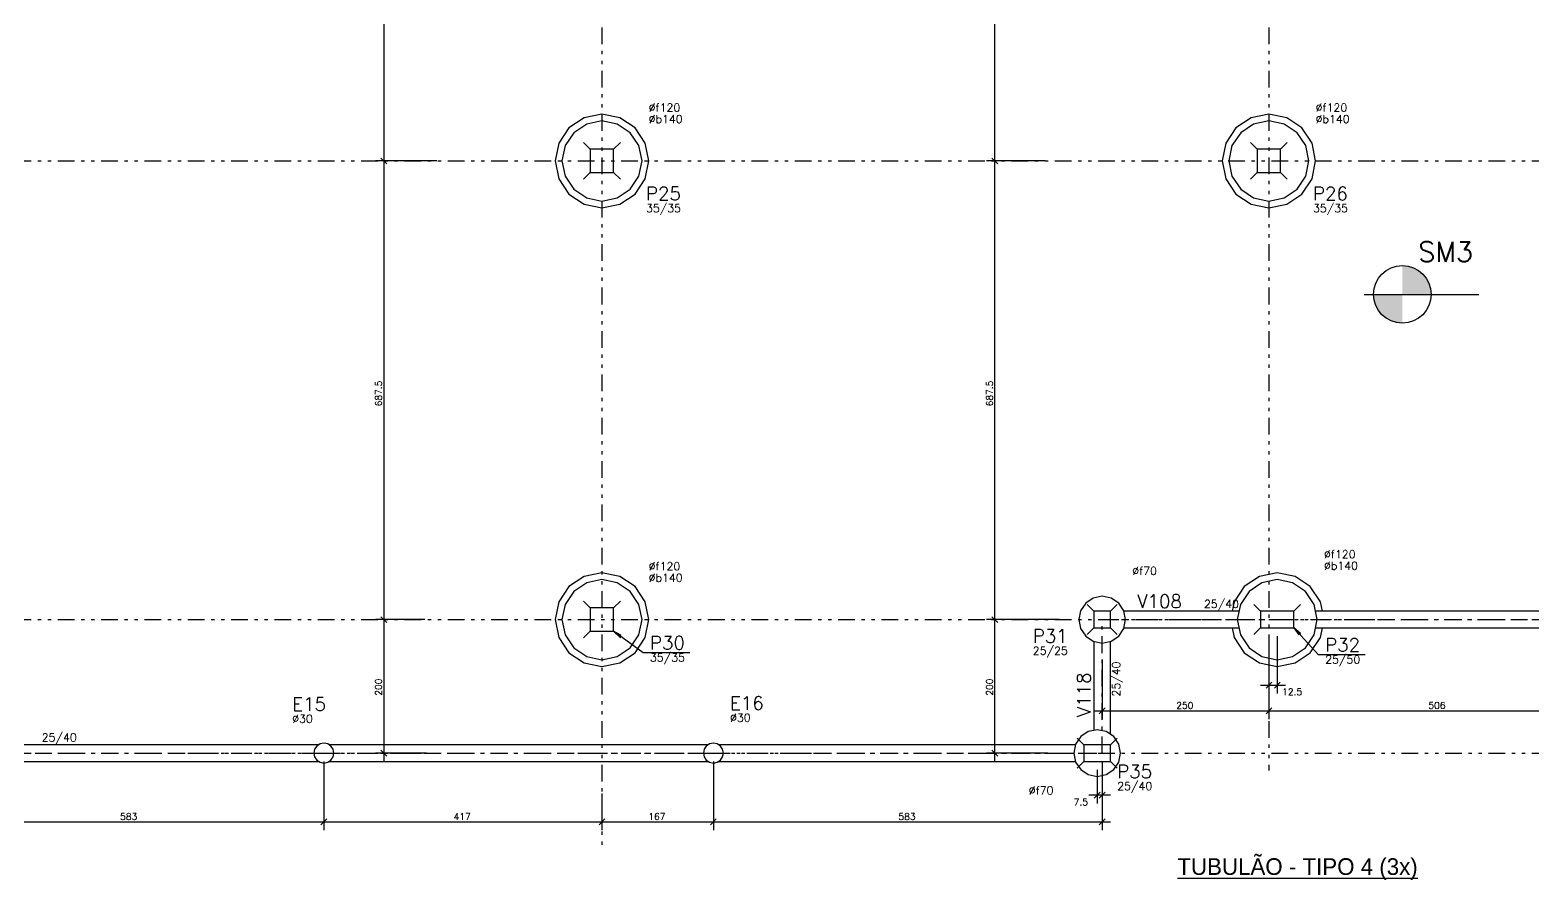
# Model space of a CAD drawing. Extents: x 369 to 487, y -15 to 69.
# Drawn here: x 400.14 to 445.2, y 11 to 36.47 of the extents above; entities that cross this region are included whole.
import ezdxf

# ---------------------------------------------------------------- set-up
doc = ezdxf.new("R2010")
doc.units = 0
doc.header["$MEASUREMENT"] = 0
doc.linetypes.add('ESTILO_TQS_0003', pattern=[0.91, 0.5, -0.2, 0.01, -0.2])
doc.linetypes.add('ESTILO_TQS_0004', pattern=[1.12, 0.5, -0.2, 0.01, -0.2, 0.01, -0.2])
doc.layers.get('0').update_dxf_attribs({"linetype": 'CONTINUOUS'})
for name, color, linetype in [('1', 1, 'CONTINUOUS'), ('2', 2, 'CONTINUOUS'), ('3', 3, 'CONTINUOUS'), ('4', 4, 'CONTINUOUS'), ('6', 6, 'CONTINUOUS'), ('7', 7, 'CONTINUOUS'), ('TEXT5', 3, 'CONTINUOUS')]:
    doc.layers.add(name, color=color, linetype=linetype)
doc.styles.add('ARIAL', font='GOTHIC.TTF')
doc.styles.get("Standard").update_dxf_attribs({"font": 'ROMANS.SHX'})

msp = doc.modelspace()

# ---------------------------------------------------------------- hatches: boundary and pattern name
at = {"linetype": 'Continuous'}
h = msp.add_hatch(color=8, dxfattribs=at)
h.dxf.hatch_style = 1
h.paths.add_polyline_path([(440.4233, 28.5483, 0.4142136), (441.2876, 27.684), (441.2876, 28.5483)])
h.paths.add_polyline_path([(442.1519, 28.5483, 0.4142136), (441.2876, 29.4126), (441.2876, 28.5483)])

# ---------------------------------------------------------------- linework, layer by layer
at = {"color": 8, "linetype": 'Continuous'}
msp.add_line((440.1419, 28.5483), (443.579, 28.5483), dxfattribs=at)
msp.add_circle((441.2876, 28.5483), 0.8643, dxfattribs=at)
at = {"layer": '1', "linetype": 'Continuous'}
for p, q in [((410.7459, 44.3983), (410.7459, 32.2983)), ((429.069, 32.2983), (429.069, 44.3983)), ((416.9376, 32.8983), (416.7376, 33.0983)), ((417.6376, 32.8983), (417.8376, 33.0983)), ((436.9376, 32.8983), (436.7376, 33.0983)), ((437.6376, 32.8983), (437.8376, 33.0983)), ((412.3398, 32.5483), (410.4959, 32.5483)), ((412.3398, 32.5483), (410.4959, 32.5483)), ((410.6576, 32.6367), (410.8343, 32.4599)), ((410.6576, 32.6367), (410.8343, 32.4599)), ((410.7459, 32.7983), (410.7459, 18.5483)), ((430.5809, 32.5483), (428.819, 32.5483)), ((430.5809, 32.5483), (428.819, 32.5483)), ((429.1574, 32.4599), (428.9806, 32.6367)), ((429.1574, 32.4599), (428.9806, 32.6367)), ((429.069, 18.5483), (429.069, 32.7983)), ((416.9376, 32.1983), (416.7376, 31.9983)), ((417.6376, 32.1983), (417.8376, 31.9983)), ((436.9376, 32.1983), (436.7376, 31.9983)), ((437.6376, 32.1983), (437.8376, 31.9983)), ((410.7459, 19.0483), (410.7459, 14.5483)), ((416.9376, 19.1483), (416.7376, 19.3483)), ((417.6376, 19.1483), (417.8376, 19.3483)), ((429.069, 14.5483), (429.069, 19.0483)), ((432.0376, 19.0483), (431.8376, 19.2483)), ((432.5376, 19.0483), (432.7376, 19.2483)), ((437.0376, 19.0483), (436.8376, 19.2483)), ((438.0376, 19.0483), (438.2376, 19.2483)), ((411.9709, 18.7983), (410.4959, 18.7983)), ((411.9709, 18.7983), (410.4959, 18.7983)), ((410.6576, 18.8867), (410.8343, 18.7099)), ((410.6576, 18.8867), (410.8343, 18.7099)), ((431.0003, 18.7983), (428.819, 18.7983)), ((431.0003, 18.7983), (428.819, 18.7983)), ((429.1574, 18.7099), (428.9806, 18.8867)), ((429.1574, 18.7099), (428.9806, 18.8867)), ((432.0376, 18.5483), (431.8376, 18.3483)), ((432.5376, 18.5483), (432.7376, 18.3483)), ((437.0376, 18.5483), (436.8376, 18.3483)), ((438.0376, 18.5483), (438.2376, 18.3483)), ((416.9376, 18.4483), (416.7376, 18.2483)), ((417.6376, 18.4483), (417.8376, 18.2483)), ((437.2876, 18.2983), (437.2876, 16.5825)), ((437.5376, 18.2983), (437.5376, 16.5825)), ((432.2876, 17.5995), (432.2876, 15.8168)), ((437.2876, 17.9662), (437.2876, 15.8168)), ((437.2876, 17.692), (437.2876, 15.8168)), ((437.0376, 16.8325), (437.7876, 16.8325)), ((437.1992, 16.7441), (437.376, 16.9209)), ((437.4492, 16.7441), (437.626, 16.9209)), ((432.0376, 16.0668), (437.5376, 16.0668)), ((432.1992, 15.9784), (432.376, 16.1552)), ((437.0376, 16.0668), (447.6576, 16.0668)), ((437.1992, 15.9784), (437.376, 16.1552)), ((437.1992, 15.9784), (437.376, 16.1552)), ((410.6576, 14.8867), (410.8343, 14.7099)), ((429.1574, 14.7099), (428.9806, 14.8867)), ((431.7376, 15.0483), (431.5376, 15.2483)), ((432.5376, 15.0483), (432.7376, 15.2483)), ((408.9483, 14.5483), (408.9483, 12.4844)), ((408.9483, 14.5483), (408.9483, 12.4844)), ((412.0289, 14.7983), (410.4959, 14.7983)), ((420.6269, 14.5483), (420.6269, 12.4844)), ((420.6269, 14.5483), (420.6269, 12.4844)), ((430.6579, 14.7983), (428.819, 14.7983)), ((431.7376, 14.5483), (431.5376, 14.3483)), ((432.2876, 14.5483), (432.2876, 12.4844)), ((432.2876, 14.5483), (432.2876, 13.2888)), ((432.5376, 14.5483), (432.7376, 14.3483)), ((432.1376, 14.2983), (432.1376, 13.2888)), ((417.2876, 13.5842), (417.2876, 12.4844)), ((417.2876, 13.5842), (417.2876, 12.4844)), ((432.5376, 13.5388), (431.8876, 13.5388)), ((432.226, 13.6272), (432.0492, 13.4504)), ((432.376, 13.6272), (432.1992, 13.4504)), ((397.0376, 12.7344), (409.1983, 12.7344)), ((408.6983, 12.7344), (417.5376, 12.7344)), ((408.8599, 12.646), (409.0366, 12.8228)), ((408.8599, 12.646), (409.0366, 12.8228)), ((417.0376, 12.7344), (420.8769, 12.7344)), ((417.1992, 12.646), (417.376, 12.8228)), ((417.1992, 12.646), (417.376, 12.8228)), ((420.3769, 12.7344), (432.5376, 12.7344)), ((420.5385, 12.646), (420.7153, 12.8228)), ((420.5385, 12.646), (420.7153, 12.8228)), ((432.1992, 12.646), (432.376, 12.8228))]:
    msp.add_line(p, q, dxfattribs=at)
at = {"layer": '2', "linetype": 'Continuous'}
for p, q in [((417.2876, 32.5483), (417.2876, 32.5483)), ((417.2876, 32.5483), (417.2876, 32.5483)), ((437.2876, 32.5483), (437.2876, 32.5483)), ((437.2876, 32.5483), (437.2876, 32.5483)), ((417.2876, 18.7983), (417.2876, 18.7983)), ((417.2876, 18.7983), (417.2876, 18.7983)), ((432.2876, 18.7983), (432.2876, 18.7983)), ((432.2876, 18.7983), (432.2876, 18.7983)), ((437.5376, 18.7983), (437.5376, 18.7983)), ((437.5376, 18.7983), (437.5376, 18.7983)), ((408.9483, 14.7983), (408.9483, 14.7983)), ((420.6269, 14.7983), (420.6269, 14.7983)), ((432.1376, 14.7983), (432.1376, 14.7983)), ((432.1376, 14.7983), (432.1376, 14.7983))]:
    msp.add_line(p, q, dxfattribs=at)
at = {"layer": '2', "color": 8, "linetype": 'Continuous'}
msp.add_line((441.2876, 28.5483), (441.2876, 28.5483), dxfattribs=at)
at = {"layer": '2', "linetype": 'ESTILO_TQS_0003'}
for p, q in [((432.2876, 18.7983), (437.5376, 18.7983)), ((432.2876, 14.7983), (432.2876, 18.7983)), ((437.5376, 18.7983), (447.4076, 18.7983)), ((397.2876, 14.7983), (408.9483, 14.7983)), ((408.9483, 14.7983), (420.6269, 14.7983)), ((420.6269, 14.7983), (432.2876, 14.7983))]:
    msp.add_line(p, q, dxfattribs=at)
at = {"layer": '3', "linetype": 'Continuous'}
for p, q in [((412.5898, 32.5483), (412.5898, 32.5483)), ((412.5898, 32.5483), (412.5898, 32.5483)), ((430.8309, 32.5483), (430.8309, 32.5483)), ((430.8309, 32.5483), (430.8309, 32.5483)), ((412.2209, 18.7983), (412.2209, 18.7983)), ((412.2209, 18.7983), (412.2209, 18.7983)), ((431.2503, 18.7983), (431.2503, 18.7983)), ((431.2503, 18.7983), (431.2503, 18.7983)), ((437.2876, 18.5483), (437.2876, 18.5483)), ((437.5376, 18.5483), (437.5376, 18.5483)), ((437.2876, 18.2162), (437.2876, 18.2162)), ((432.2876, 17.8495), (432.2876, 17.8495)), ((437.2876, 17.942), (437.2876, 17.942)), ((408.9483, 14.7983), (408.9483, 14.7983)), ((408.9483, 14.7983), (408.9483, 14.7983)), ((412.2789, 14.7983), (412.2789, 14.7983)), ((420.6269, 14.7983), (420.6269, 14.7983)), ((420.6269, 14.7983), (420.6269, 14.7983)), ((430.9079, 14.7983), (430.9079, 14.7983)), ((432.1376, 14.5483), (432.1376, 14.5483)), ((432.2876, 14.7983), (432.2876, 14.7983)), ((432.2876, 14.7983), (432.2876, 14.7983)), ((417.2876, 13.8342), (417.2876, 13.8342)), ((417.2876, 13.8342), (417.2876, 13.8342))]:
    msp.add_line(p, q, dxfattribs=at)
for points in [[(436.3873, 19.0483), (432.9379, 19.0483)], [(447.2521, 19.0483), (438.6879, 19.0483)], [(432.9379, 18.5483), (436.3873, 18.5483)], [(440.1737, 17.7431), (438.7737, 17.7431), (438.0376, 18.5483), (438.2289, 18.3874), (438.0376, 18.5483), (438.1807, 18.3433)], [(438.6879, 18.5483), (447.2521, 18.5483)], [(419.9261, 17.8036), (418.5261, 17.8036), (417.6376, 18.4483), (417.8574, 18.3291), (417.6376, 18.4483), (417.819, 18.2763)], [(432.0376, 18.148), (432.0376, 15.4784)], [(432.5376, 15.3567), (432.5376, 18.148)], [(408.7928, 15.0483), (398.0879, 15.0483)], [(420.4715, 15.0483), (409.1037, 15.0483)], [(431.4873, 15.0483), (420.7824, 15.0483)], [(398.0879, 14.5483), (408.7928, 14.5483)], [(409.1037, 14.5483), (420.4715, 14.5483)], [(420.7824, 14.5483), (431.4873, 14.5483)]]:
    msp.add_lwpolyline(points, dxfattribs=at)
at = {"layer": '4', "linetype": 'ESTILO_TQS_0004'}
for p, q in [((417.2876, 61.2508), (417.2876, 12.0055)), ((437.2876, 61.2508), (437.2876, 14.2749)), ((373.6662, 32.5483), (460.0243, 32.5483)), ((373.6662, 18.7983), (460.6848, 18.7983)), ((373.6662, 14.7983), (460.6848, 14.7983))]:
    msp.add_line(p, q, dxfattribs=at)
at = {"layer": '4', "linetype": 'Continuous'}
for points in [[(416.7518, 33.8417), (416.2976, 33.5382)], [(417.2876, 33.9483), (416.7518, 33.8417)], [(417.8233, 33.8417), (417.2876, 33.9483)], [(418.2775, 33.5382), (417.8233, 33.8417)], [(436.7518, 33.8417), (436.2976, 33.5382)], [(437.2876, 33.9483), (436.7518, 33.8417)], [(437.8233, 33.8417), (437.2876, 33.9483)], [(438.2775, 33.5382), (437.8233, 33.8417)], [(416.2976, 33.5382), (415.9942, 33.084)], [(418.4876, 32.5483), (418.3962, 33.0075), (418.1361, 33.3968), (417.7468, 33.6569), (417.2876, 33.7483), (416.8284, 33.6569), (416.4391, 33.3968), (416.1789, 33.0075), (416.0876, 32.5483), (416.1789, 32.0891), (416.4391, 31.6998), (416.8284, 31.4396), (417.2876, 31.3483), (417.7468, 31.4396), (418.1361, 31.6998), (418.3962, 32.0891), (418.4876, 32.5483)], [(418.581, 33.084), (418.2775, 33.5382)], [(436.2976, 33.5382), (435.9942, 33.084)], [(438.4876, 32.5483), (438.3962, 33.0075), (438.1361, 33.3968), (437.7468, 33.6569), (437.2876, 33.7483), (436.8284, 33.6569), (436.4391, 33.3968), (436.1789, 33.0075), (436.0876, 32.5483), (436.1789, 32.0891), (436.4391, 31.6998), (436.8284, 31.4396), (437.2876, 31.3483), (437.7468, 31.4396), (438.1361, 31.6998), (438.3962, 32.0891), (438.4876, 32.5483)], [(438.581, 33.084), (438.2775, 33.5382)], [(415.9942, 33.084), (415.8876, 32.5483)], [(418.6876, 32.5483), (418.581, 33.084)], [(435.9942, 33.084), (435.8876, 32.5483)], [(438.6876, 32.5483), (438.581, 33.084)], [(415.8876, 32.5483), (415.9942, 32.0125)], [(418.581, 32.0125), (418.6876, 32.5483)], [(435.8876, 32.5483), (435.9942, 32.0125)], [(438.581, 32.0125), (438.6876, 32.5483)], [(415.9942, 32.0125), (416.2976, 31.5583)], [(418.2775, 31.5583), (418.581, 32.0125)], [(435.9942, 32.0125), (436.2976, 31.5583)], [(438.2775, 31.5583), (438.581, 32.0125)], [(416.2976, 31.5583), (416.7518, 31.2549)], [(417.8233, 31.2549), (418.2775, 31.5583)], [(436.2976, 31.5583), (436.7518, 31.2549)], [(437.8233, 31.2549), (438.2775, 31.5583)], [(416.7518, 31.2549), (417.2876, 31.1483)], [(417.2876, 31.1483), (417.8233, 31.2549)], [(436.7518, 31.2549), (437.2876, 31.1483)], [(437.2876, 31.1483), (437.8233, 31.2549)], [(418.4876, 18.7983), (418.3962, 19.2575), (418.1361, 19.6468), (417.7468, 19.9069), (417.2876, 19.9983), (416.8284, 19.9069), (416.4391, 19.6468), (416.1789, 19.2575), (416.0876, 18.7983), (416.1789, 18.3391), (416.4391, 17.9498), (416.8284, 17.6896), (417.2876, 17.5983), (417.7468, 17.6896), (418.1361, 17.9498), (418.3962, 18.3391), (418.4876, 18.7983)], [(416.7518, 20.0917), (416.2976, 19.7882)], [(417.2876, 20.1983), (416.7518, 20.0917)], [(417.8233, 20.0917), (417.2876, 20.1983)], [(418.2775, 19.7882), (417.8233, 20.0917)], [(438.7376, 18.7983), (438.6462, 19.2575), (438.3861, 19.6468), (437.9968, 19.9069), (437.5376, 19.9983), (437.0784, 19.9069), (436.6891, 19.6468), (436.4289, 19.2575), (436.3376, 18.7983), (436.4289, 18.3391), (436.6891, 17.9498), (437.0784, 17.6896), (437.5376, 17.5983), (437.9968, 17.6896), (438.3861, 17.9498), (438.6462, 18.3391), (438.7376, 18.7983)], [(437.0018, 20.0917), (436.5476, 19.7882)], [(437.5376, 20.1983), (437.0018, 20.0917)], [(438.0733, 20.0917), (437.5376, 20.1983)], [(438.5275, 19.7882), (438.0733, 20.0917)], [(416.2976, 19.7882), (415.9942, 19.334)], [(418.581, 19.334), (418.2775, 19.7882)], [(432.9876, 18.7983), (432.9343, 19.0662), (432.7826, 19.2933), (432.5555, 19.445), (432.2876, 19.4983), (432.0197, 19.445), (431.7926, 19.2933), (431.6409, 19.0662), (431.5876, 18.7983), (431.6409, 18.5304), (431.7926, 18.3033), (432.0197, 18.1516), (432.2876, 18.0983), (432.5555, 18.1516), (432.7826, 18.3033), (432.9343, 18.5304), (432.9876, 18.7983)], [(432.0197, 19.445), (431.7926, 19.2933)], [(432.2876, 19.4983), (432.0197, 19.445)], [(432.5555, 19.445), (432.2876, 19.4983)], [(432.7826, 19.2933), (432.5555, 19.445)], [(436.5476, 19.7882), (436.2442, 19.334)], [(438.831, 19.334), (438.5275, 19.7882)], [(415.9942, 19.334), (415.8876, 18.7983)], [(418.6876, 18.7983), (418.581, 19.334)], [(431.6409, 19.0662), (431.5876, 18.7983)], [(431.7926, 19.2933), (431.6409, 19.0662)], [(432.9343, 19.0662), (432.7826, 19.2933)], [(432.9379, 19.0483), (432.9343, 19.0662)], [(436.2442, 19.334), (436.1873, 19.0483)], [(438.8879, 19.0483), (438.831, 19.334)], [(415.8876, 18.7983), (415.9942, 18.2625)], [(418.581, 18.2625), (418.6876, 18.7983)], [(431.5876, 18.7983), (431.6409, 18.5304)], [(431.6409, 18.5304), (431.7926, 18.3033)], [(432.7826, 18.3033), (432.9343, 18.5304)], [(432.9343, 18.5304), (432.9379, 18.5483)], [(436.1873, 18.5483), (436.2442, 18.2625)], [(438.831, 18.2625), (438.8879, 18.5483)], [(415.9942, 18.2625), (416.2976, 17.8083)], [(418.2775, 17.8083), (418.581, 18.2625)], [(431.7926, 18.3033), (432.0197, 18.1516)], [(432.0197, 18.1516), (432.0376, 18.148)], [(432.5376, 18.148), (432.5555, 18.1516)], [(432.5555, 18.1516), (432.7826, 18.3033)], [(436.2442, 18.2625), (436.5476, 17.8083)], [(438.5275, 17.8083), (438.831, 18.2625)], [(416.2976, 17.8083), (416.7518, 17.5049)], [(417.8233, 17.5049), (418.2775, 17.8083)], [(436.5476, 17.8083), (437.0018, 17.5049)], [(438.0733, 17.5049), (438.5275, 17.8083)], [(416.7518, 17.5049), (417.2876, 17.3983)], [(417.2876, 17.3983), (417.8233, 17.5049)], [(437.0018, 17.5049), (437.5376, 17.3983)], [(437.5376, 17.3983), (438.0733, 17.5049)], [(432.8376, 14.7983), (432.7843, 15.0662), (432.6326, 15.2933), (432.4055, 15.445), (432.1376, 15.4983), (431.8697, 15.445), (431.6426, 15.2933), (431.4909, 15.0662), (431.4376, 14.7983), (431.4909, 14.5304), (431.6426, 14.3033), (431.8697, 14.1516), (432.1376, 14.0983), (432.4055, 14.1516), (432.6326, 14.3033), (432.7843, 14.5304), (432.8376, 14.7983)], [(431.8697, 15.445), (431.6426, 15.2933)], [(432.0376, 15.4784), (431.8697, 15.445)], [(432.6326, 15.2933), (432.5376, 15.3567)], [(409.2483, 14.7983), (409.2254, 14.9131), (409.1604, 15.0104), (409.0631, 15.0755), (408.9483, 15.0983), (408.8334, 15.0755), (408.7361, 15.0104), (408.6711, 14.9131), (408.6483, 14.7983), (408.6711, 14.6835), (408.7361, 14.5862), (408.8334, 14.5211), (408.9483, 14.4983), (409.0631, 14.5211), (409.1604, 14.5862), (409.2254, 14.6835), (409.2483, 14.7983)], [(408.8334, 15.0755), (408.7928, 15.0483)], [(408.9483, 15.0983), (408.8334, 15.0755)], [(409.0631, 15.0755), (408.9483, 15.0983)], [(409.1037, 15.0483), (409.0631, 15.0755)], [(420.9269, 14.7983), (420.9041, 14.9131), (420.8391, 15.0104), (420.7417, 15.0755), (420.6269, 15.0983), (420.5121, 15.0755), (420.4148, 15.0104), (420.3498, 14.9131), (420.3269, 14.7983), (420.3498, 14.6835), (420.4148, 14.5862), (420.5121, 14.5211), (420.6269, 14.4983), (420.7417, 14.5211), (420.8391, 14.5862), (420.9041, 14.6835), (420.9269, 14.7983)], [(420.5121, 15.0755), (420.4715, 15.0483)], [(420.6269, 15.0983), (420.5121, 15.0755)], [(420.7417, 15.0755), (420.6269, 15.0983)], [(420.7824, 15.0483), (420.7417, 15.0755)], [(431.4909, 15.0662), (431.4873, 15.0483)], [(431.6426, 15.2933), (431.4909, 15.0662)], [(432.7843, 15.0662), (432.6326, 15.2933)], [(432.8376, 14.7983), (432.7843, 15.0662)], [(408.7928, 14.5483), (408.8334, 14.5211)], [(408.8334, 14.5211), (408.9483, 14.4983)], [(408.9483, 14.4983), (409.0631, 14.5211)], [(409.0631, 14.5211), (409.1037, 14.5483)], [(420.4715, 14.5483), (420.5121, 14.5211)], [(420.5121, 14.5211), (420.6269, 14.4983)], [(420.6269, 14.4983), (420.7417, 14.5211)], [(420.7417, 14.5211), (420.7824, 14.5483)], [(431.4873, 14.5483), (431.4909, 14.5304)], [(431.4909, 14.5304), (431.6426, 14.3033)], [(432.6326, 14.3033), (432.7843, 14.5304)], [(432.7843, 14.5304), (432.8376, 14.7983)], [(431.6426, 14.3033), (431.8697, 14.1516)], [(431.8697, 14.1516), (432.1376, 14.0983)], [(432.1376, 14.0983), (432.4055, 14.1516)], [(432.4055, 14.1516), (432.6326, 14.3033)]]:
    msp.add_lwpolyline(points, dxfattribs=at)
at = {"layer": '6', "linetype": 'Continuous'}
for points in [[(416.9376, 32.1983), (417.6376, 32.1983), (417.6376, 32.8983), (416.9376, 32.8983), (416.9376, 32.1983)], [(436.9376, 32.1983), (437.6376, 32.1983), (437.6376, 32.8983), (436.9376, 32.8983), (436.9376, 32.1983)], [(416.9376, 18.4483), (417.6376, 18.4483), (417.6376, 19.1483), (416.9376, 19.1483), (416.9376, 18.4483)], [(432.0376, 18.5483), (432.5376, 18.5483), (432.5376, 19.0483), (432.0376, 19.0483), (432.0376, 18.5483)], [(438.0376, 18.5483), (438.0376, 19.0483), (437.0376, 19.0483), (437.0376, 18.5483), (438.0376, 18.5483)], [(432.5376, 14.5483), (432.5376, 15.0483), (431.7376, 15.0483), (431.7376, 14.5483), (432.5376, 14.5483)]]:
    msp.add_lwpolyline(points, dxfattribs=at)

# ---------------------------------------------------------------- texts
at = {"layer": '3', "linetype": 'Continuous'}
for s, p in [('687.5', (410.6859, 25.1933)), ('687.5', (429.009, 25.1933)), ('200', (410.6859, 16.5183)), ('200', (429.009, 16.5183))]:
    msp.add_text(s, height=0.2, rotation=90, dxfattribs=at).set_placement(p)
for s, p in [('12.5', (437.6832, 16.5359)), ('250', (434.5076, 16.1268)), ('506', (442.0676, 16.1268)), ('7.5', (431.4309, 13.2316)), ('583', (402.8379, 12.7944)), ('417', (412.8379, 12.7944)), ('167', (418.6773, 12.7944)), ('583', (426.1773, 12.7944))]:
    msp.add_text(s, height=0.2, dxfattribs=at).set_placement(p)
at = {"layer": '6', "linetype": 'Continuous'}
for s, p in [('P25', (418.6075, 31.3713)), ('P26', (438.6075, 31.3713)), ('V108', (433.3379, 19.1483)), ('P31', (430.2052, 18.1081)), ('P30', (418.7261, 17.9036)), ('P32', (438.9737, 17.8431)), ('E15', (407.999, 16.0686)), ('E16', (421.1269, 16.0983)), ('P35', (432.7376, 14.0483))]:
    msp.add_text(s, height=0.4, dxfattribs=at).set_placement(p)
at = {"layer": '6', "color": 8, "linetype": 'Continuous'}
msp.add_text('SM3', height=0.6, dxfattribs=at).set_placement((441.7626, 29.5277))
at = {"layer": '6', "linetype": 'Continuous'}
msp.add_text('V118', height=0.4, rotation=90, dxfattribs=at).set_placement((431.9376, 15.8784))
at = {"layer": '7', "linetype": 'Continuous'}
for s, p in [('%%Cf120', (418.6876, 34.0283)), ('%%Cf120', (438.6876, 34.0283)), ('%%Cb140', (418.6876, 33.6855)), ('%%Cb140', (438.6876, 33.6855)), ('35/35', (418.6075, 31.0113)), ('35/35', (438.6075, 31.0113)), ('%%Cf120', (438.9376, 20.6383)), ('%%Cf120', (418.6876, 20.2783)), ('%%cf70', (433.1876, 20.1383)), ('%%Cb140', (438.9376, 20.2955)), ('%%Cb140', (418.6876, 19.9355)), ('25/40', (435.3379, 19.1483)), ('25/25', (430.2052, 17.7481)), ('35/35', (418.7261, 17.5436)), ('25/50', (438.9737, 17.4831)), ('%%c30', (407.999, 15.7086)), ('%%c30', (421.1269, 15.7383)), ('25/40', (400.4879, 15.1483)), ('25/40', (432.7376, 13.6883)), ('%%cf70', (430.0847, 13.5583))]:
    msp.add_text(s, height=0.24, dxfattribs=at).set_placement(p)
msp.add_text('25/40', height=0.24, rotation=90, dxfattribs=at).set_placement((432.8257, 16.4931))
at = {"layer": 'TEXT5', "color": 4, "style": 'ARIAL'}
msp.add_text('%%UTUBULÃO - TIPO 4 (3x)', height=0.5, dxfattribs=at).set_placement((434.5404, 11.1461))

doc.saveas('drawing.dxf')
